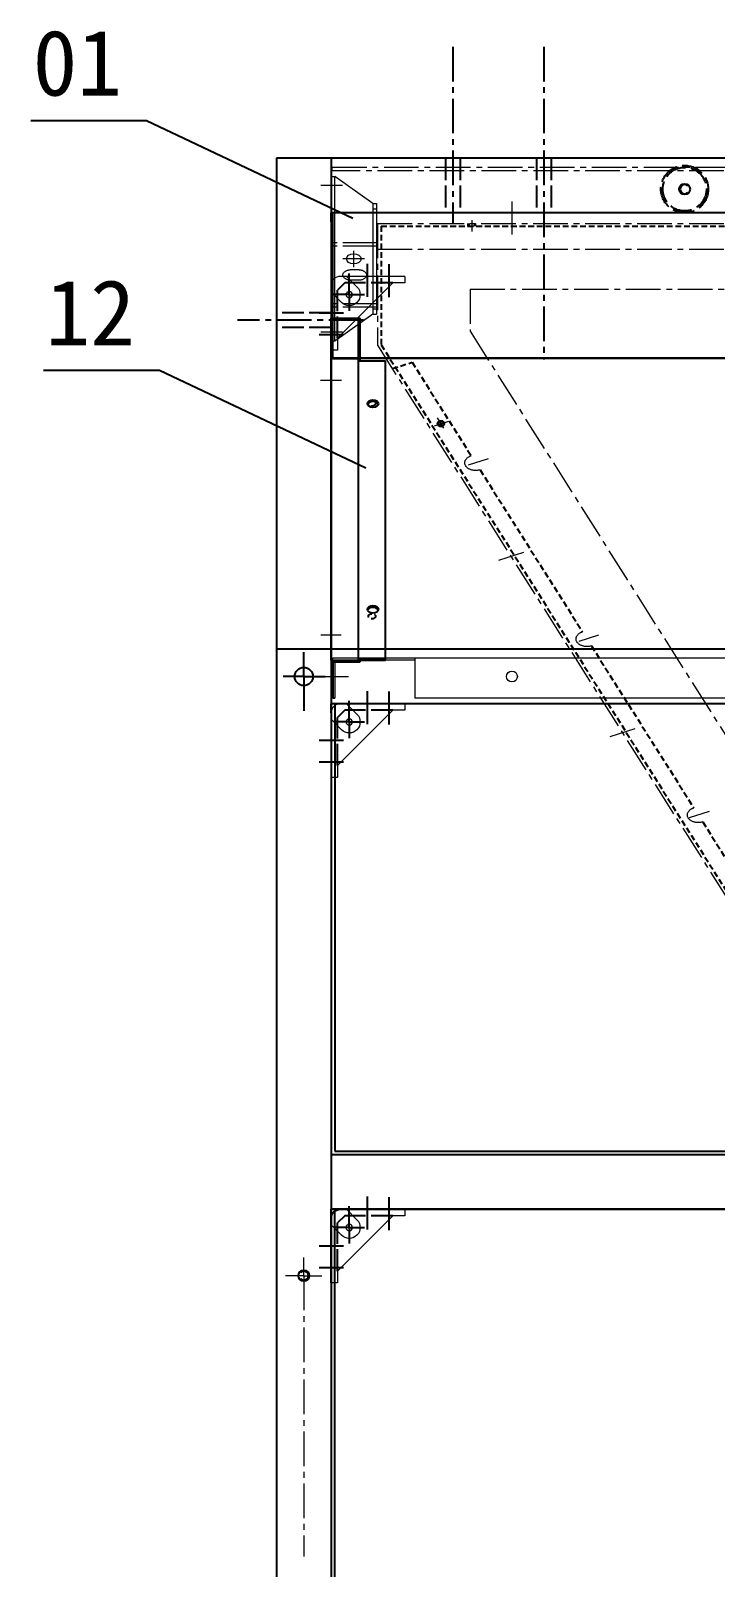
# Model space of a CAD drawing. Header units: millimetres. Extents: x -30327 to 34858, y 4015 to 75103.
# Drawn here: x 4651 to 5028, y 73786 to 74631 of the extents above; entities that cross this region are included whole.
import ezdxf

# ---------------------------------------------------------------- set-up
doc = ezdxf.new("R2010")
doc.units = ezdxf.units.MM
for name, pattern in [('ACAD_ISO02W100', [15, 12, -3]), ('CENTER2', [28.575, 19.05, -3.175, 3.175, -3.175]), ('HIDDEN2', [4.7625, 3.175, -1.5875])]:
    doc.linetypes.add(name, pattern=pattern)
doc.layers.add('cen', color=1, linetype='CENTER2', lineweight=9)
doc.layers.add('dim', color=2, linetype='Continuous', lineweight=9)
for name, color, linetype in [('green', 3, 'ACAD_ISO02W100'), ('hidden', 3, 'HIDDEN2'), ('magenta', 6, 'Continuous'), ('red', 1, 'CENTER2')]:
    doc.layers.add(name, color=color, linetype=linetype)
doc.styles.add('HZ', font='')
doc.styles.get('HZ').set_extended_font_data('SimSun')

# ---------------------------------------------------------------- blocks, each defined once
blk = doc.blocks.new('DDD')
for p, q in [((4720.74, 13553.48), (4714.99, 13547.73)), ((4720.74, 13553.48), (4714.99, 13547.73)), ((4725.73, 13519.48), (4695.23, 13549.98)), ((4725.73, 13519.48), (4695.23, 13549.98)), ((4729.23, 13545), (4723.47, 13539.24)), ((4729.23, 13545), (4723.47, 13539.24))]:
    blk.add_line(p, q)
blk.add_lwpolyline([(4688.73, 13553.48), (4724.23, 13553.48, -0.414214), (4729.23, 13548.48), (4729.23, 13512.98)], format="xyb")
blk.add_lwpolyline([(4688.73, 13553.48), (4724.23, 13553.48, -0.414214), (4729.23, 13548.48), (4729.23, 13512.98)], format="xyb")
for points in [[(4688.73, 13553.48), (4688.73, 13549.98)], [(4688.73, 13553.48), (4688.73, 13549.98)], [(4688.73, 13549.98), (4695.23, 13549.98)], [(4688.73, 13549.98), (4695.23, 13549.98)], [(4725.73, 13519.48), (4725.73, 13512.98)], [(4725.73, 13519.48), (4725.73, 13512.98)], [(4725.73, 13512.98), (4729.23, 13512.98)], [(4725.73, 13512.98), (4729.23, 13512.98)]]:
    blk.add_lwpolyline(points)
blk.add_circle((4719.23, 13543.48), 1.75)
blk.add_circle((4719.23, 13543.48), 1.75)
blk.add_arc((4719.23, 13543.48), 6, 135, 315)
blk.add_arc((4719.23, 13543.48), 6, 135, 315)
at = {"layer": 'green'}
for p, q in [((4695.23, 13549.98), (4721.73, 13549.98)), ((4695.23, 13549.98), (4721.73, 13549.98)), ((4721.73, 13549.98), (4725.73, 13545.98)), ((4721.73, 13549.98), (4725.73, 13545.98)), ((4725.73, 13519.48), (4725.73, 13545.98)), ((4725.73, 13519.48), (4725.73, 13545.98))]:
    blk.add_line(p, q, dxfattribs=at)
at = {"layer": 'red'}
for p, q in [((4697.23, 13542.02), (4697.23, 13560.21)), ((4697.23, 13542.02), (4697.23, 13560.21)), ((4709.23, 13542.32), (4709.23, 13560.51)), ((4709.23, 13542.32), (4709.23, 13560.51)), ((4719.23, 13543.48), (4719.23, 13555.15)), ((4719.23, 13543.48), (4719.23, 13555.15)), ((4719.23, 13543.48), (4710.82, 13543.48)), ((4719.23, 13543.48), (4710.82, 13543.48)), ((4719.23, 13543.48), (4727.73, 13543.5)), ((4719.23, 13543.48), (4727.73, 13543.5)), ((4719.23, 13543.48), (4719.23, 13534.6)), ((4719.23, 13543.48), (4719.23, 13534.6)), ((4735.86, 13533.48), (4722.43, 13533.48)), ((4735.86, 13533.48), (4722.43, 13533.48)), ((4735.86, 13521.48), (4722.43, 13521.48)), ((4735.86, 13521.48), (4722.43, 13521.48))]:
    blk.add_line(p, q, dxfattribs=at)
blk = doc.blocks.new('htrsdgstergs')
for p, q in [((3647.03, 65525.53), (3775.03, 65525.53)), ((3647.03, 65523.53), (3647.03, 65525.53)), ((3647.03, 65523.53), (3775.03, 65523.53)), ((3668.03, 65502.53), (3647.03, 65523.53)), ((3754.03, 65502.53), (3775.03, 65523.53)), ((3775.03, 65525.53), (3775.03, 65523.53)), ((3754.03, 65502.53), (3668.03, 65502.53)), ((3668.03, 65502.53), (3668.03, 65500.53)), ((3754.03, 65500.53), (3668.03, 65500.53)), ((3672.03, 65502.53), (3672.03, 65500.53)), ((3750.03, 65502.53), (3750.03, 65500.53)), ((3754.03, 65502.53), (3754.03, 65500.53))]:
    blk.add_line(p, q)
blk.add_circle((3711.03, 65513.03), 4)
at = {"layer": 'cen'}
for p, q in [((3654.03, 65519.17), (3654.03, 65531.09)), ((3768.03, 65519.17), (3768.03, 65531.09)), ((3704.59, 65513.03), (3717.24, 65513.03)), ((3711.03, 65507.07), (3711.03, 65518.99))]:
    blk.add_line(p, q, dxfattribs=at)
blk = doc.blocks.new('GSEFREGFSEA')
for p, q in [((-1587.42, 54556.5), (-1256.36, 55296.77)), ((-1536.42, 54545.62), (-1223.3, 55245.77)), ((-1587.42, 54461.86), (-1587.42, 54556.5)), ((-1536.42, 54512.86), (-1536.42, 54545.62)), ((-1612.42, 54526.86), (-1612.42, 54476.86)), ((-1587.42, 54526.86), (-1612.42, 54526.86)), ((-1587.42, 54524.36), (-1612.42, 54524.36)), ((-1587.42, 54461.86), (-1587.42, 54518.36)), ((-1536.42, 54512.86), (-530.42, 54512.86)), ((-1597.42, 54505.86), (-1602.42, 54505.86)), ((-1597.42, 54497.86), (-1602.42, 54497.86)), ((-1587.42, 54479.36), (-1612.42, 54479.36)), ((-1587.42, 54476.86), (-1612.42, 54476.86)), ((-1587.42, 54461.86), (-1587.42, 54481.86)), ((-1587.42, 54481.86), (-479.42, 54481.86)), ((-1587.42, 54461.86), (-479.42, 54461.86))]:
    blk.add_line(p, q)
for centre, radius, start, end in [((-1410.92, 54921.78), 6, 65.90538, 246.06331), ((-1472.16, 54784.85), 6, 65.90538, 246.06331), ((-1533.39, 54647.92), 6, 65.90538, 246.06331), ((-1602.42, 54501.86), 4, 90, 270), ((-1597.42, 54501.86), 4, 270, 90)]:
    blk.add_arc(centre, radius, start, end)
at = {"layer": 'cen'}
for p, q in [((-1404.87, 54919.1), (-1415.84, 54923.96)), ((-1445.76, 54854.77), (-1459.55, 54860.93)), ((-1465.73, 54782), (-1476.7, 54786.86)), ((-1507.07, 54717.67), (-1520.86, 54723.83)), ((-1526.59, 54644.9), (-1537.55, 54649.77)), ((-1556.07, 54619.07), (-1548.19, 54615.56)), ((-1535.42, 54459.29), (-1535.42, 54467.92))]:
    blk.add_line(p, q, dxfattribs=at)
at = {"layer": 'cen', "ltscale": 4}
blk.add_line((-1550.95, 54620.92), (-1554.44, 54613.08), dxfattribs=at)
at = {"layer": 'hidden'}
for p, q in [((-1585.42, 54556.08), (-1255.07, 55294.77)), ((-1408.47, 54927.26), (-1352.13, 55053.24)), ((-1469.71, 54790.33), (-1413.37, 54916.3)), ((-1530.94, 54653.4), (-1474.61, 54779.37)), ((-1568.33, 54569.79), (-1535.84, 54642.44)), ((-1579.29, 54574.69), (-1568.33, 54569.79)), ((-1585.42, 54463.86), (-1585.42, 54556.08)), ((-1585.42, 54463.86), (-481.42, 54463.86))]:
    blk.add_line(p, q, dxfattribs=at)
at = {"layer": 'hidden', "ltscale": 4}
for p, q in [((-1537.42, 54463.86), (-1537.42, 54461.86)), ((-1536.92, 54463.86), (-1536.92, 54461.86)), ((-1533.92, 54463.86), (-1533.92, 54461.86)), ((-1533.42, 54463.86), (-1533.42, 54461.86))]:
    blk.add_line(p, q, dxfattribs=at)
for radius in [2, 2, 1.5, 1.5]:
    blk.add_circle((-1552.48, 54617.48), radius, dxfattribs=at)
blk = doc.blocks.new('HTHERHT')
at = {"lineweight": 15}
for p, q in [((9552.16, 59447.97), (8395.16, 59447.97)), ((8395.16, 59447.97), (8395.16, 59446.23)), ((8395.16, 59446.23), (8395.16, 59368.27)), ((8395.16, 59368.27), (8395.16, 59367.93)), ((9552.16, 59368.27), (8395.16, 59368.27)), ((8409.16, 59367.93), (8395.16, 59367.93)), ((8395.16, 59367.47), (8395.16, 59367.93)), ((8409.16, 59367.47), (8395.16, 59367.47)), ((8409.16, 59367.75), (8409.16, 59367.93)), ((9538.16, 59367.75), (8409.16, 59367.75)), ((8409.16, 59202.97), (8409.16, 59367.75)), ((8395.16, 59201.97), (8395.16, 59202.97)), ((9552.16, 59202.97), (8395.16, 59202.97)), ((8440.16, 59201.97), (8395.16, 59201.97)), ((8396.16, 59180.97), (8395.16, 59180.97)), ((8395.16, 59180.97), (8396.16, 59180.97)), ((9507.16, 59180.97), (8440.16, 59180.97))]:
    blk.add_line(p, q, dxfattribs=at)
for p, q in [((8395.16, 59201.97), (8395.16, 59180.97)), ((8396.16, 59201.97), (8396.16, 59180.97)), ((8440.16, 59202.97), (8440.16, 59180.97))]:
    blk.add_line(p, q)
blk.add_circle((8493.66, 59192.97), 3)
at = {"layer": 'cen'}
for p, q in [((8493.66, 59454.21), (8493.66, 59436.09)), ((8388.49, 59192.97), (8403.83, 59192.97))]:
    blk.add_line(p, q, dxfattribs=at)
at = {"layer": 'hidden', "extrusion": (0, -0.707107, 0.707107)}
for centre in [(8416.66, 41961.93, -41961.93), (8416.66, 41879.16, -41879.16)]:
    blk.add_circle(centre, 2, dxfattribs=at)
blk = doc.blocks.new('HRTSHGSRTGH')
for p, q in [((11015.08, 58921.01), (11015.08, 59109)), ((11015.08, 59109), (11031.08, 59109)), ((11030.08, 59085.59), (11030.08, 59109)), ((11031.08, 59085.59), (11031.08, 59109)), ((11030.08, 58921.01), (11030.08, 59085.59)), ((11030.08, 59085.59), (11045.08, 59085.59)), ((11045.08, 58921.01), (11045.08, 59085.59)), ((11015.08, 58921.01), (11045.08, 58921.01)), ((11015.08, 58921.01), (11030.08, 58921.01)), ((11015.08, 58921.01), (11015.08, 58900.01)), ((11030.08, 58921.72), (11045.08, 58921.72)), ((11031.08, 58920.01), (11031.08, 58921.01)), ((11016.08, 58920.01), (11031.08, 58920.01)), ((11016.08, 58920.01), (11016.08, 58900.01))]:
    blk.add_line(p, q)
at = {"extrusion": (0, -0.707107, 0.707107)}
for centre in [(11038.08, 41763.22, -41763.22), (11038.08, 41683.22, -41683.22)]:
    blk.add_circle(centre, 3, dxfattribs=at)
for centre in [(11038.08, 41761.72, -41763.22), (11038.08, 41681.72, -41683.22)]:
    blk.add_arc(centre, 3, 14.47751, 165.52249, dxfattribs=at)
at = {"layer": 'cen'}
for p, q in [((11009.3, 59075.01), (11020.87, 59075.01)), ((11009.52, 58935.01), (11020.65, 58935.01))]:
    blk.add_line(p, q, dxfattribs=at)
blk = doc.blocks.new('HBTRSGSER')
for p, q in [((15660.76, 59098.72), (14503.76, 59098.72)), ((14503.76, 59098.72), (14503.76, 58852.72)), ((14503.76, 58852.72), (15660.76, 58852.72))]:
    blk.add_line(p, q)
blk = doc.blocks.new('HGSTRGSER')
for p, q in [((16760.41, 59348.27), (17917.41, 59348.27)), ((16760.41, 58774.27), (16760.41, 59348.27))]:
    blk.add_line(p, q)

msp = doc.modelspace()

# ---------------------------------------------------------------- linework, layer by layer
for p, q in [((4714.9944, 74581.8215), (4651.2325, 74581.8215)), ((4828.4231, 74528.1491), (4714.9944, 74581.8215)), ((4786.4798, 74561.1873), (4786.4798, 73377.1873)), ((6005.4798, 74561.1873), (4786.4798, 74561.1873)), ((4816.4798, 74561.1873), (4816.4798, 73377.1873)), ((4816.4798, 74526.1873), (4816.4798, 74531.1873)), ((4824.9651, 74531.1873), (4816.4798, 74531.1873)), ((5975.4798, 74531.1873), (4816.4798, 74531.1873)), ((4722.107, 74444.4298), (4658.3451, 74444.4298)), ((4835.5357, 74390.7575), (4722.107, 74444.4298)), ((6005.4798, 74291.1873), (4786.4798, 74291.1873)), ((4816.4798, 74291.1873), (4816.4798, 74261.1873)), ((5975.4798, 74261.1873), (4816.4798, 74261.1873)), ((4816.4798, 74261.1873), (4816.4798, 74231.1873)), ((4821.4798, 74261.1873), (4816.4798, 74261.1873)), ((4816.4798, 74256.1873), (4816.4798, 74261.1873)), ((5975.4798, 74013.1891), (4816.4798, 74013.1891)), ((5975.4798, 73983.1891), (4816.4798, 73983.1891)), ((4821.4798, 73983.1891), (4816.4798, 73983.1891)), ((4816.4798, 73978.1891), (4816.4798, 73983.1891))]:
    msp.add_line(p, q)
msp.add_lwpolyline([(4816.4798, 73942.6891), (4816.4798, 73978.1891, -0.41421356), (4821.4798, 73983.1891), (4856.9798, 73983.1891)], format="xyb")
for centre, radius in [((5010.9585, 74544.1873), 3), ((4801.4798, 74276.1873), 5), ((4801.4798, 73946.693), 3)]:
    msp.add_circle(centre, radius)
for centre, start, end in [((5010.9585, 74544.1873), 45, 315), ((4801.4798, 73946.693), 225, 135)]:
    msp.add_arc(centre, 2.5, start, end)
at = {"layer": 'cen'}
for q in [(4801.4798, 73956.693), (4791.4798, 73946.693), (4811.4798, 73946.693), (4801.4798, 73792.1873)]:
    msp.add_line((4801.4798, 73946.693), q, dxfattribs=at)
msp.add_lwpolyline([(4817.0254, 74556.3004), (5975.5254, 74556.3004), (5975.5254, 74554.3004), (4817.0254, 74554.3004)], close=True, dxfattribs=at)
at = {"layer": 'green'}
for p, q in [((4879.4798, 74561.1873), (4879.4798, 74531.1873)), ((4887.4798, 74561.1873), (4887.4798, 74531.1873)), ((4929.4798, 74561.1873), (4929.4798, 74531.1873)), ((4937.4798, 74561.1873), (4937.4798, 74531.1873)), ((4816.4798, 74476.1873), (4786.4798, 74476.1873)), ((4816.4798, 74468.1873), (4786.4798, 74468.1873))]:
    msp.add_line(p, q, dxfattribs=at)
for radius in [13, 12]:
    msp.add_circle((5010.9585, 74544.1873), radius, dxfattribs=at)
at = {"layer": 'red'}
for p, q in [((4883.4798, 74622.5283), (4883.4798, 74525.1107)), ((4933.4798, 74622.5283), (4933.4798, 74450.4876)), ((4834.2996, 74472.1873), (4764.9074, 74472.1873)), ((4801.4798, 74276.1873), (4801.4798, 74289.4902)), ((4801.4798, 74276.1873), (4790.0316, 74276.1873)), ((4801.4798, 74276.1873), (4801.4798, 74257.4014)), ((4801.4798, 74276.1873), (4813.1961, 74276.1873))]:
    msp.add_line(p, q, dxfattribs=at)

# ---------------------------------------------------------------- block references
for name, p in [('HBTRSGSER', (-9685.2835, 15162.4638)), ('HGSTRGSER', (-11941.9333, 14634.9163))]:
    msp.add_blockref(name, p)
at = {"layer": 'cen', "extrusion": (0, 0.707107, 0.707107), "xscale": -1}
msp.add_blockref('GSEFREGFSEA', (-6429.3991, -107166.6933, 52689.8285), dxfattribs=at)
at = {"layer": 'dim', "extrusion": (-4.32978e-17, -0.707107, 0.707107), "rotation": 90}
msp.add_blockref('htrsdgstergs', (70342.009, 48944.0895, -52712.1145), dxfattribs=at)
at = {"layer": 'dim'}
msp.add_blockref('HTHERHT', (-3577.6812, 15083.2219), dxfattribs=at)
at = {"layer": 'dim', "xscale": -1}
for p in [(9545.71, 60942.7038), (9545.71, 60707.7038), (9545.71, 60429.7056)]:
    msp.add_blockref('DDD', p, dxfattribs=at)
at = {"layer": 'magenta', "color": 1}
msp.add_blockref('HRTSHGSRTGH', (-6198.6044, 15364.1781), dxfattribs=at)

# ---------------------------------------------------------------- texts
at = {"style": 'HZ'}
for s, p in [('01    ', (4652.3222, 74595.6402)), ('12', (4659.4348, 74458.2485))]:
    msp.add_text(s, height=36.11846, dxfattribs=at).set_placement(p)

doc.saveas('drawing.dxf')
